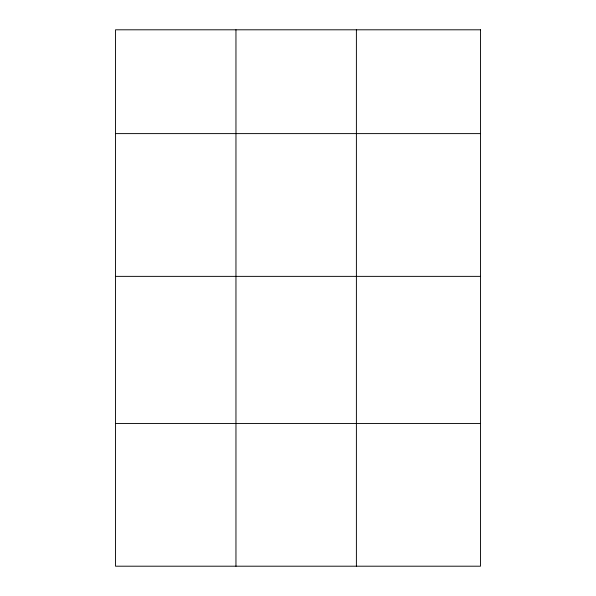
<?xml version="1.0" encoding="UTF-8"?>
<svg xmlns="http://www.w3.org/2000/svg" width="596" height="596" viewBox="0 0 596 596"><rect width="100%" height="100%" fill="white"/><g stroke="black" fill="none" stroke-linecap="round" stroke-linejoin="round"><path stroke-width="0.89" d="M115.52 133.608L480.48 133.608M115.52 276.365L480.48 276.365M115.52 423.443L480.48 423.443M356.393 29.8L356.393 566.2M235.956 29.8L235.956 566.2M480.48 29.8L115.52 29.8L115.52 566.2L480.48 566.2L480.48 29.8"/></g></svg>
